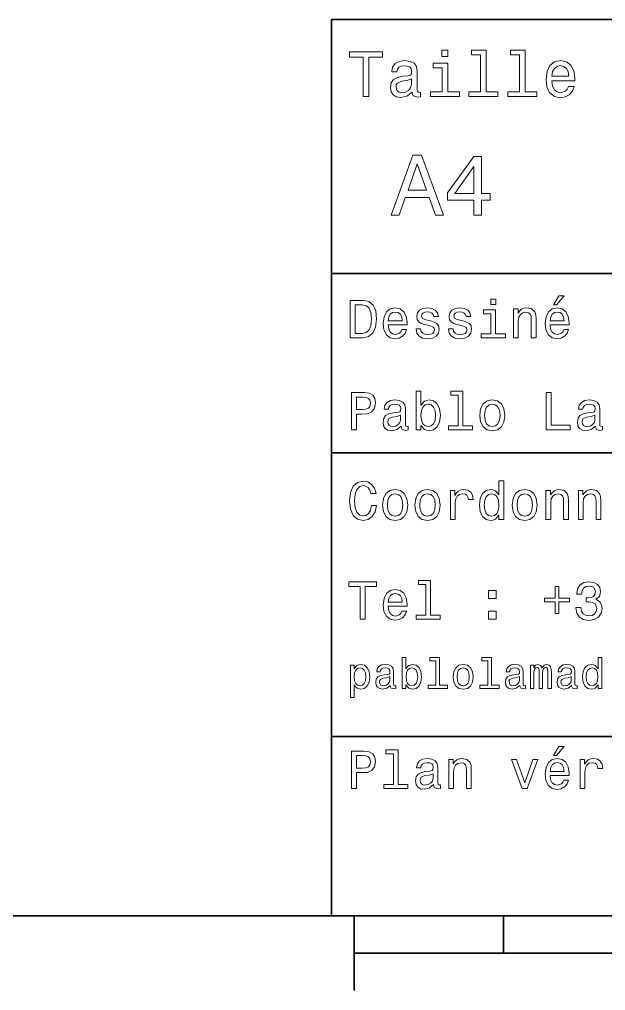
# Model space of a CAD drawing. Extents: x 0 to 297, y 0 to 210.
# Drawn here: x 76.1 to 115.3, y 5 to 70 of the extents above; entities that cross this region are included whole.
import ezdxf

# ---------------------------------------------------------------- set-up
doc = ezdxf.new("R2010")
doc.units = 0

msp = doc.modelspace()

# ---------------------------------------------------------------- linework, layer by layer
at = {"color": 7, "lineweight": 35}
for p, q in [((97, 10), (97, 70)), ((97, 70), (287, 70)), ((97, 53), (162, 53)), ((97, 41), (162, 41)), ((97, 22), (162, 22)), ((10, 10), (287, 10)), ((97, 10), (287, 10)), ((98.5, 10), (98.5, 5)), ((108.5, 10), (108.5, 7.5)), ((98.5, 7.5), (198.5, 7.5))]:
    msp.add_line(p, q, dxfattribs=at)
at = {"color": 7, "lineweight": 13}
for points in [[(99.102303, 64.837173), (99.5, 64.837173), (99.5, 67.47406), (100.407784, 67.47406), (100.407784, 67.837173), (98.190201, 67.837173), (98.190201, 67.47406), (99.102303, 67.47406)], [(104.786743, 67.940918), (104.384727, 67.940918), (104.384727, 67.508644), (104.786743, 67.508644)], [(106.969742, 67.621033), (106.969742, 65.157059), (106.187317, 65.157059), (106.187317, 64.837173), (108.128242, 64.837173), (108.128242, 65.157059), (107.350143, 65.157059), (107.350143, 67.940918), (106.373199, 67.940918), (106.373199, 67.621033)], [(109.572044, 67.621033), (109.572044, 65.157059), (108.789627, 65.157059), (108.789627, 64.837173), (110.730545, 64.837173), (110.730545, 65.157059), (109.952454, 65.157059), (109.952454, 67.940918), (108.975502, 67.940918), (108.975502, 67.621033)], [(102.387611, 65.139771), (102.387611, 65.126801), (102.409225, 64.979828), (102.47406, 64.876076), (102.746399, 64.793945), (102.958214, 64.828529), (102.958214, 65.122475), (102.867432, 65.109505), (102.746399, 65.165703), (102.724785, 65.338615), (102.724785, 66.540344), (102.672913, 66.84726), (102.521614, 67.0634), (102.257927, 67.193085), (101.886169, 67.240631), (101.523056, 67.188759), (101.255043, 67.041786), (101.086456, 66.812675), (101.030258, 66.510086), (101.030258, 66.484146), (101.371758, 66.484146), (101.402016, 66.665703), (101.497116, 66.795387), (101.65274, 66.873199), (101.873199, 66.903458), (102.085014, 66.881844), (102.236313, 66.817001), (102.327087, 66.704605), (102.357346, 66.548988), (102.340057, 66.367432), (102.270897, 66.276657), (102.097984, 66.233429), (101.773773, 66.198845), (101.402016, 66.121033), (101.138329, 65.982704), (100.982712, 65.766571), (100.935158, 65.446686), (100.978386, 65.161385), (101.112389, 64.949562), (101.328529, 64.815559), (101.626801, 64.768013), (102.028816, 64.858788)], [(104.773773, 65.157059), (104.773773, 67.080688), (103.796829, 67.080688), (103.796829, 66.756485), (104.393372, 66.756485), (104.393372, 65.157059), (103.615273, 65.157059), (103.615273, 64.837173), (105.560516, 64.837173), (105.560516, 65.157059)], [(111.750717, 65.887604), (113.272339, 65.887604), (113.276657, 66.064842), (113.207497, 66.561958), (113.017288, 66.933716), (112.714699, 67.158501), (112.312683, 67.240631), (111.919312, 67.154175), (111.616714, 66.912102), (111.422188, 66.51873), (111.353027, 66), (111.41787, 65.4683), (111.612396, 65.079247), (111.91066, 64.837173), (112.299713, 64.755043), (112.636887, 64.811234), (112.913544, 64.958214), (113.116714, 65.191643), (113.233429, 65.502876), (112.857346, 65.502876), (112.779541, 65.329971), (112.667145, 65.200287), (112.34726, 65.096542), (112.100868, 65.144089), (111.914986, 65.295387), (111.793945, 65.541786), (111.750717, 65.874634)], [(111.750717, 66.207489), (111.798271, 66.50576), (111.914986, 66.726219), (112.092216, 66.860229), (112.325653, 66.907776), (112.554756, 66.860229), (112.731987, 66.726219), (112.840057, 66.50576), (112.878967, 66.207489)], [(102.344383, 65.649857), (102.292511, 65.425072), (102.154182, 65.252159), (101.946686, 65.139771), (101.691643, 65.100861), (101.527374, 65.122475), (101.41066, 65.191643), (101.337173, 65.312675), (101.315559, 65.481262), (101.332855, 65.632561), (101.402016, 65.740631), (101.678673, 65.861671), (102.028816, 65.913544), (102.344383, 66.017288)], [(100.982712, 56.9049), (101.51297, 56.9049), (101.933716, 58.080692), (103.530258, 58.080692), (103.951012, 56.9049), (104.492798, 56.9049), (103.028816, 60.910664), (102.440926, 60.910664)], [(106.521614, 56.9049), (107.040344, 56.9049), (107.040344, 57.896255), (107.610954, 57.896255), (107.610954, 58.357349), (107.040344, 58.357349), (107.040344, 60.818443), (106.515854, 60.818443), (104.763687, 58.403458), (104.763687, 57.896255), (106.521614, 57.896255)], [(102.118156, 58.570606), (102.734871, 60.334293), (103.351585, 58.570606)], [(105.247841, 58.357349), (106.521614, 60.149857), (106.521614, 58.357349)], [(111.84726, 50.88797), (112.059799, 50.88797), (112.560516, 51.500362), (112.207489, 51.500362)], [(99.080688, 51.190563), (98.248558, 51.190563), (98.248558, 48.690563), (99.080688, 48.690563), (99.473343, 48.769814), (99.765129, 49.011169), (99.945244, 49.40382), (100.010086, 49.940563), (99.952446, 50.488113), (99.880402, 50.70425), (99.779541, 50.877163), (99.487755, 51.111313), (99.296829, 51.168949)], [(99.055473, 50.891571), (99.329254, 50.837536), (99.516571, 50.671829), (99.628242, 50.376442), (99.664268, 49.940563), (99.624641, 49.519093), (99.51297, 49.223705), (99.322044, 49.047192), (99.055473, 48.989555), (98.583572, 48.989555), (98.583572, 50.891571)], [(107.992798, 51.27702), (107.657784, 51.27702), (107.657784, 50.916786), (107.992798, 50.916786)], [(100.784584, 49.565922), (102.052597, 49.565922), (102.056198, 49.713619), (101.998558, 50.127884), (101.840057, 50.437683), (101.587898, 50.625), (101.252884, 50.693443), (100.925072, 50.621399), (100.672913, 50.41967), (100.510803, 50.091862), (100.453171, 49.659584), (100.507202, 49.216499), (100.669312, 48.892292), (100.91787, 48.690563), (101.242073, 48.62212), (101.523056, 48.668949), (101.753601, 48.791428), (101.922913, 48.98595), (102.020172, 49.245319), (101.706772, 49.245319), (101.64193, 49.101227), (101.548271, 48.993156), (101.2817, 48.9067), (101.07637, 48.946327), (100.921471, 49.072407), (100.820602, 49.27774), (100.784584, 49.555115)], [(100.784584, 49.832493), (100.824211, 50.081055), (100.921471, 50.264771), (101.069168, 50.376442), (101.263687, 50.416069), (101.454613, 50.376442), (101.602303, 50.264771), (101.69236, 50.081055), (101.724785, 49.832493)], [(103.623199, 49.818085), (103.317001, 49.890129), (103.090057, 49.972984), (103.014412, 50.142292), (103.036026, 50.261169), (103.111671, 50.347622), (103.234146, 50.401657), (103.41066, 50.423271), (103.579971, 50.401657), (103.713257, 50.336815), (103.799713, 50.239555), (103.835732, 50.109871), (104.145531, 50.109871), (104.145531, 50.117077), (104.091499, 50.351227), (103.943802, 50.534943), (103.713257, 50.650219), (103.41066, 50.693443), (103.104469, 50.650219), (102.881126, 50.531342), (102.740631, 50.354828), (102.697403, 50.131485), (102.729828, 49.915348), (102.830688, 49.76405), (102.996399, 49.655983), (103.237755, 49.580334), (103.590775, 49.493877), (103.806915, 49.40382), (103.864555, 49.331772), (103.886169, 49.223705), (103.853745, 49.09042), (103.767288, 48.989555), (103.626801, 48.924713), (103.439484, 48.903099), (103.241356, 48.924713), (103.09726, 49.000362), (103, 49.122841), (102.960373, 49.292149), (102.654175, 49.292149), (102.704613, 49.003963), (102.852303, 48.795029), (103.086456, 48.668949), (103.41066, 48.62212), (103.749283, 48.668949), (103.997841, 48.795029), (104.149139, 48.996758), (104.203171, 49.259727), (104.163544, 49.486671), (104.051872, 49.641571), (103.868156, 49.742435)], [(105.791786, 49.818085), (105.485588, 49.890129), (105.258644, 49.972984), (105.182999, 50.142292), (105.204613, 50.261169), (105.280258, 50.347622), (105.40274, 50.401657), (105.579254, 50.423271), (105.748558, 50.401657), (105.881844, 50.336815), (105.9683, 50.239555), (106.004326, 50.109871), (106.314117, 50.109871), (106.314117, 50.117077), (106.260086, 50.351227), (106.112396, 50.534943), (105.881844, 50.650219), (105.579254, 50.693443), (105.273056, 50.650219), (105.049713, 50.531342), (104.909225, 50.354828), (104.865997, 50.131485), (104.898415, 49.915348), (104.999283, 49.76405), (105.164986, 49.655983), (105.406342, 49.580334), (105.759369, 49.493877), (105.975502, 49.40382), (106.033142, 49.331772), (106.054756, 49.223705), (106.022339, 49.09042), (105.935883, 48.989555), (105.795387, 48.924713), (105.60807, 48.903099), (105.409943, 48.924713), (105.265854, 49.000362), (105.168587, 49.122841), (105.12896, 49.292149), (104.822769, 49.292149), (104.873199, 49.003963), (105.020897, 48.795029), (105.255043, 48.668949), (105.579254, 48.62212), (105.91787, 48.668949), (106.166428, 48.795029), (106.317726, 48.996758), (106.371758, 49.259727), (106.33213, 49.486671), (106.220459, 49.641571), (106.036743, 49.742435)], [(107.981987, 48.957134), (107.981987, 50.560158), (107.16787, 50.560158), (107.16787, 50.289986), (107.664986, 50.289986), (107.664986, 48.957134), (107.016571, 48.957134), (107.016571, 48.690563), (108.637611, 48.690563), (108.637611, 48.957134)], [(109.181557, 48.690563), (109.498558, 48.690563), (109.498558, 49.807278), (109.530983, 50.063042), (109.635445, 50.250362), (109.797546, 50.365635), (110.013687, 50.408863), (110.1866, 50.372841), (110.29467, 50.275578), (110.348701, 50.113472), (110.366714, 49.897335), (110.366714, 48.690563), (110.683716, 48.690563), (110.683716, 49.962177), (110.669312, 50.217941), (110.604469, 50.430477), (110.39193, 50.625), (110.060516, 50.693443), (109.876801, 50.668228), (109.721901, 50.599785), (109.588615, 50.484512), (109.484146, 50.329613), (109.484146, 50.625), (109.181557, 50.625)], [(111.627518, 49.565922), (112.895531, 49.565922), (112.899139, 49.713619), (112.841499, 50.127884), (112.682999, 50.437683), (112.430832, 50.625), (112.095825, 50.693443), (111.768013, 50.621399), (111.515854, 50.41967), (111.353745, 50.091862), (111.296112, 49.659584), (111.350143, 49.216499), (111.512245, 48.892292), (111.760803, 48.690563), (112.085014, 48.62212), (112.365997, 48.668949), (112.596542, 48.791428), (112.765854, 48.98595), (112.863113, 49.245319), (112.549713, 49.245319), (112.484871, 49.101227), (112.391212, 48.993156), (112.124641, 48.9067), (111.919312, 48.946327), (111.764412, 49.072407), (111.663544, 49.27774), (111.627518, 49.555115)], [(111.627518, 49.832493), (111.667145, 50.081055), (111.764412, 50.264771), (111.912102, 50.376442), (112.106628, 50.416069), (112.297546, 50.376442), (112.445244, 50.264771), (112.535301, 50.081055), (112.567726, 49.832493)], [(98.324211, 42.530979), (98.655617, 42.530979), (98.655617, 43.586456), (99.023056, 43.586456), (99.394089, 43.604465), (99.689484, 43.730545), (99.880402, 43.975502), (99.945244, 44.310516), (99.894814, 44.620316), (99.750717, 44.84726), (99.51297, 44.98415), (99.188759, 45.030979), (98.324211, 45.030979)], [(102.974785, 42.829971), (103.208931, 42.552593), (103.529541, 42.462536), (103.83213, 42.530979), (104.073486, 42.736309), (104.224785, 43.064121), (104.282417, 43.5), (104.224785, 43.935879), (104.069885, 44.260086), (103.83213, 44.461815), (103.529541, 44.533859), (103.21254, 44.440201), (103.082855, 44.324928), (102.974785, 44.170029), (102.974785, 45.117435), (102.657784, 45.117435), (102.657784, 42.530979), (102.974785, 42.530979)], [(105.474785, 44.850864), (105.474785, 42.79755), (104.822769, 42.79755), (104.822769, 42.530979), (106.440201, 42.530979), (106.440201, 42.79755), (105.791786, 42.79755), (105.791786, 45.117435), (104.977669, 45.117435), (104.977669, 44.850864)], [(111.364555, 42.530979), (112.971184, 42.530979), (112.971184, 42.833572), (111.695969, 42.833572), (111.695969, 45.030979), (111.364555, 45.030979)], [(99.098701, 44.724785), (99.314842, 44.703171), (99.473343, 44.634727), (99.567001, 44.508644), (99.599426, 44.310516), (99.5634, 44.101585), (99.466141, 43.975502), (99.30043, 43.910664), (99.073486, 43.892651), (98.655617, 43.892651), (98.655617, 44.724785)], [(101.656342, 42.783142), (101.656342, 42.772335), (101.674355, 42.649857), (101.728386, 42.5634), (101.95533, 42.494957), (102.131844, 42.523773), (102.131844, 42.76873), (102.056198, 42.757923), (101.95533, 42.804756), (101.937317, 42.948845), (101.937317, 43.950287), (101.894089, 44.206051), (101.768013, 44.386166), (101.548271, 44.494236), (101.238472, 44.533859), (100.935883, 44.490635), (100.71254, 44.368156), (100.572044, 44.177231), (100.525215, 43.925072), (100.525215, 43.903458), (100.809799, 43.903458), (100.835014, 44.054756), (100.914268, 44.162823), (101.043945, 44.227665), (101.227669, 44.25288), (101.404175, 44.234871), (101.530258, 44.180836), (101.605911, 44.087173), (101.631126, 43.957493), (101.616714, 43.806194), (101.559074, 43.730545), (101.414986, 43.694523), (101.144814, 43.665707), (100.835014, 43.600864), (100.615273, 43.485592), (100.485588, 43.305473), (100.445969, 43.038906), (100.481987, 42.801151), (100.593658, 42.624638), (100.773773, 42.512966), (101.022331, 42.473343), (101.357346, 42.548992)], [(103.958214, 43.5), (103.922188, 43.175793), (103.824928, 42.938038), (103.670029, 42.793949), (103.475502, 42.747116), (103.26297, 42.793949), (103.10807, 42.938038), (103.010803, 43.172188), (102.978386, 43.5), (103.010803, 43.824207), (103.10807, 44.058357), (103.26297, 44.198845), (103.475502, 44.249279), (103.670029, 44.198845), (103.824928, 44.054756), (103.922188, 43.820606)], [(106.919312, 43.496399), (106.976944, 43.056915), (107.142654, 42.732708), (107.405617, 42.530979), (107.758644, 42.462536), (108.10807, 42.530979), (108.37104, 42.729107), (108.536743, 43.053314), (108.597984, 43.496399), (108.536743, 43.935879), (108.37104, 44.263687), (108.10807, 44.461815), (107.758644, 44.533859), (107.405617, 44.461815), (107.142654, 44.260086), (106.976944, 43.935879)], [(107.243515, 43.5), (107.27594, 43.824207), (107.376801, 44.058357), (107.538902, 44.20245), (107.758644, 44.25288), (107.974785, 44.20245), (108.136887, 44.061958), (108.237755, 43.824207), (108.273773, 43.5), (108.237755, 43.172188), (108.136887, 42.934437), (107.974785, 42.790344), (107.758644, 42.743515), (107.538902, 42.790344), (107.376801, 42.934437), (107.27594, 43.172188)], [(114.66787, 42.783142), (114.66787, 42.772335), (114.685883, 42.649857), (114.739914, 42.5634), (114.966858, 42.494957), (115.143372, 42.523773), (115.143372, 42.76873), (115.067719, 42.757923), (114.966858, 42.804756), (114.948845, 42.948845), (114.948845, 43.950287), (114.905617, 44.206051), (114.779541, 44.386166), (114.559799, 44.494236), (114.25, 44.533859), (113.947403, 44.490635), (113.72406, 44.368156), (113.583572, 44.177231), (113.536743, 43.925072), (113.536743, 43.903458), (113.821327, 43.903458), (113.846542, 44.054756), (113.925789, 44.162823), (114.055473, 44.227665), (114.239197, 44.25288), (114.415703, 44.234871), (114.541786, 44.180836), (114.617432, 44.087173), (114.642654, 43.957493), (114.628242, 43.806194), (114.570602, 43.730545), (114.426514, 43.694523), (114.156342, 43.665707), (113.846542, 43.600864), (113.626801, 43.485592), (113.497116, 43.305473), (113.457489, 43.038906), (113.493515, 42.801151), (113.605186, 42.624638), (113.785301, 42.512966), (114.033859, 42.473343), (114.368874, 42.548992)], [(101.620316, 43.208214), (101.577087, 43.020893), (101.461815, 42.876801), (101.288902, 42.783142), (101.07637, 42.750721), (100.939484, 42.76873), (100.842216, 42.826366), (100.780983, 42.927231), (100.76297, 43.067722), (100.777374, 43.193802), (100.835014, 43.283859), (101.065559, 43.384727), (101.357346, 43.427952), (101.620316, 43.514408)], [(114.631844, 43.208214), (114.588615, 43.020893), (114.473343, 42.876801), (114.30043, 42.783142), (114.087898, 42.750721), (113.951004, 42.76873), (113.853745, 42.826366), (113.792511, 42.927231), (113.774498, 43.067722), (113.788902, 43.193802), (113.846542, 43.283859), (114.077087, 43.384727), (114.368874, 43.427952), (114.631844, 43.514408)], [(99.66787, 37.460373), (99.595818, 37.15778), (99.476944, 36.941643), (99.311241, 36.808357), (99.116714, 36.765129), (98.882568, 36.829971), (98.698845, 37.024494), (98.57637, 37.341499), (98.536743, 37.780979), (98.57637, 38.216858), (98.695244, 38.537464), (98.87896, 38.731987), (99.116714, 38.80043), (99.289627, 38.764408), (99.437317, 38.663544), (99.552597, 38.501442), (99.631844, 38.278099), (99.97406, 38.278099), (99.865997, 38.620316), (99.678673, 38.879681), (99.422913, 39.041786), (99.116714, 39.099422), (98.734871, 39.009365), (98.443085, 38.757202), (98.25576, 38.342937), (98.190926, 37.780979), (98.25576, 37.219021), (98.443085, 36.804756), (98.734871, 36.548992), (99.116714, 36.462536), (99.451729, 36.530979), (99.721901, 36.721901), (99.912827, 37.035301), (100.013687, 37.460373)], [(108.201729, 36.829971), (108.201729, 36.530979), (108.51873, 36.530979), (108.51873, 39.117435), (108.20533, 39.117435), (108.20533, 38.170029), (107.963974, 38.443802), (107.816284, 38.508644), (107.646973, 38.533859), (107.340775, 38.461815), (107.103027, 38.260086), (106.948128, 37.935879), (106.894089, 37.5), (106.948128, 37.064121), (107.103027, 36.736309), (107.340775, 36.530979), (107.646973, 36.462536), (107.816284, 36.487751), (107.967575, 36.552593)], [(100.413544, 37.496399), (100.471184, 37.056915), (100.636887, 36.732708), (100.899857, 36.530979), (101.252884, 36.462536), (101.602303, 36.530979), (101.865273, 36.729107), (102.030983, 37.053314), (102.092216, 37.496399), (102.030983, 37.935879), (101.865273, 38.263687), (101.602303, 38.461815), (101.252884, 38.533859), (100.899857, 38.461815), (100.636887, 38.260086), (100.471184, 37.935879)], [(102.58213, 37.496399), (102.639771, 37.056915), (102.805473, 36.732708), (103.068443, 36.530979), (103.421471, 36.462536), (103.770897, 36.530979), (104.033859, 36.729107), (104.19957, 37.053314), (104.260803, 37.496399), (104.19957, 37.935879), (104.033859, 38.263687), (103.770897, 38.461815), (103.421471, 38.533859), (103.068443, 38.461815), (102.805473, 38.260086), (102.639771, 37.935879)], [(104.963257, 36.530979), (105.280258, 36.530979), (105.280258, 37.636887), (105.312683, 37.903458), (105.409943, 38.094379), (105.568443, 38.209652), (105.780983, 38.249279), (105.939484, 38.224064), (106.058357, 38.152016), (106.130402, 38.029537), (106.155617, 37.863831), (106.476227, 37.863831), (106.432999, 38.155621), (106.314117, 38.364552), (106.115997, 38.490635), (105.845825, 38.533859), (105.662102, 38.505043), (105.503601, 38.432995), (105.363113, 38.310516), (105.251442, 38.144814), (105.251442, 38.465416), (104.963257, 38.465416)], [(109.087898, 37.496399), (109.145531, 37.056915), (109.311241, 36.732708), (109.574203, 36.530979), (109.927231, 36.462536), (110.276657, 36.530979), (110.539627, 36.729107), (110.70533, 37.053314), (110.766571, 37.496399), (110.70533, 37.935879), (110.539627, 38.263687), (110.276657, 38.461815), (109.927231, 38.533859), (109.574203, 38.461815), (109.311241, 38.260086), (109.145531, 37.935879)], [(111.350143, 36.530979), (111.667145, 36.530979), (111.667145, 37.647694), (111.69957, 37.903458), (111.804031, 38.090778), (111.966141, 38.206051), (112.182274, 38.249279), (112.355186, 38.213257), (112.463257, 38.115993), (112.517288, 37.953888), (112.535301, 37.737751), (112.535301, 36.530979), (112.852303, 36.530979), (112.852303, 37.802593), (112.837898, 38.058357), (112.773056, 38.270893), (112.560516, 38.465416), (112.229103, 38.533859), (112.045387, 38.508644), (111.890488, 38.440201), (111.757202, 38.324928), (111.65274, 38.170029), (111.65274, 38.465416), (111.350143, 38.465416)], [(113.51873, 36.530979), (113.835732, 36.530979), (113.835732, 37.647694), (113.868156, 37.903458), (113.972626, 38.090778), (114.134727, 38.206051), (114.350861, 38.249279), (114.523773, 38.213257), (114.631844, 38.115993), (114.685883, 37.953888), (114.703888, 37.737751), (114.703888, 36.530979), (115.020889, 36.530979), (115.020889, 37.802593), (115.006485, 38.058357), (114.941643, 38.270893), (114.729111, 38.465416), (114.39769, 38.533859), (114.213974, 38.508644), (114.059082, 38.440201), (113.925789, 38.324928), (113.821327, 38.170029), (113.821327, 38.465416), (113.51873, 38.465416)], [(100.737755, 37.5), (100.770172, 37.824207), (100.87104, 38.058357), (101.033142, 38.20245), (101.252884, 38.25288), (101.469017, 38.20245), (101.631126, 38.061958), (101.731987, 37.824207), (101.768013, 37.5), (101.731987, 37.172188), (101.631126, 36.934437), (101.469017, 36.790344), (101.252884, 36.743515), (101.033142, 36.790344), (100.87104, 36.934437), (100.770172, 37.172188)], [(102.906342, 37.5), (102.938759, 37.824207), (103.039627, 38.058357), (103.201729, 38.20245), (103.421471, 38.25288), (103.637611, 38.20245), (103.799713, 38.061958), (103.900574, 37.824207), (103.9366, 37.5), (103.900574, 37.172188), (103.799713, 36.934437), (103.637611, 36.790344), (103.421471, 36.743515), (103.201729, 36.790344), (103.039627, 36.934437), (102.938759, 37.172188)], [(107.701012, 38.249279), (107.909943, 38.198845), (108.068443, 38.058357), (108.162102, 37.824207), (108.198128, 37.5), (108.162102, 37.172188), (108.068443, 36.938038), (107.909943, 36.793949), (107.701012, 36.747116), (107.502884, 36.793949), (107.351585, 36.938038), (107.250717, 37.175793), (107.2183, 37.5), (107.250717, 37.820606), (107.351585, 38.054756), (107.502884, 38.198845)], [(109.412102, 37.5), (109.444527, 37.824207), (109.545387, 38.058357), (109.707489, 38.20245), (109.927231, 38.25288), (110.143372, 38.20245), (110.305473, 38.061958), (110.406342, 37.824207), (110.44236, 37.5), (110.406342, 37.172188), (110.305473, 36.934437), (110.143372, 36.790344), (109.927231, 36.743515), (109.707489, 36.790344), (109.545387, 36.934437), (109.444527, 37.172188)], [(98.918587, 29.850143), (99.25, 29.850143), (99.25, 32.04755), (100.006485, 32.04755), (100.006485, 32.350143), (98.158501, 32.350143), (98.158501, 32.04755), (98.918587, 32.04755)], [(100.784584, 30.725504), (102.052597, 30.725504), (102.056198, 30.873198), (101.998558, 31.287464), (101.840057, 31.597261), (101.587898, 31.784582), (101.252884, 31.853025), (100.925072, 31.780979), (100.672913, 31.57925), (100.510803, 31.25144), (100.453171, 30.819164), (100.507202, 30.37608), (100.669312, 30.051872), (100.91787, 29.850143), (101.242073, 29.7817), (101.523056, 29.828529), (101.753601, 29.951008), (101.922913, 30.145533), (102.020172, 30.404898), (101.706772, 30.404898), (101.64193, 30.260807), (101.548271, 30.152737), (101.2817, 30.066282), (101.07637, 30.105907), (100.921471, 30.231987), (100.820602, 30.437319), (100.784584, 30.714697)], [(103.306198, 32.170029), (103.306198, 30.116714), (102.654175, 30.116714), (102.654175, 29.850143), (104.271614, 29.850143), (104.271614, 30.116714), (103.623199, 30.116714), (103.623199, 32.4366), (102.809074, 32.4366), (102.809074, 32.170029)], [(111.969742, 32.040344), (111.969742, 31.258644), (111.256485, 31.258644), (111.256485, 31.010086), (111.969742, 31.010086), (111.969742, 30.228386), (112.221901, 30.228386), (112.221901, 31.010086), (112.931557, 31.010086), (112.931557, 31.258644), (112.221901, 31.258644), (112.221901, 32.040344)], [(113.356628, 30.635447), (113.356628, 30.610229), (113.414261, 30.264408), (113.583572, 30.005043), (113.850143, 29.839336), (114.203171, 29.778097), (114.577805, 29.839336), (114.858788, 29.997837), (115.038902, 30.25), (115.103745, 30.574207), (115.074928, 30.786743), (114.995674, 30.959654), (114.865997, 31.092939), (114.693085, 31.190201), (114.927231, 31.384726), (115.010086, 31.694523), (114.956055, 31.975504), (114.801147, 32.188038), (114.548988, 32.321323), (114.203171, 32.368156), (113.87896, 32.310516), (113.630402, 32.152016), (113.4683, 31.899855), (113.414261, 31.56484), (113.414261, 31.539625), (113.734871, 31.539625), (113.763687, 31.770172), (113.857346, 31.935879), (114.008644, 32.036743), (114.221184, 32.072765), (114.408501, 32.043949), (114.545387, 31.9683), (114.628242, 31.845821), (114.66066, 31.680115), (114.628242, 31.503601), (114.541786, 31.384726), (114.390488, 31.312679), (114.185158, 31.291065), (114.04467, 31.294668), (114.04467, 31.010086), (114.221184, 31.01729), (114.448128, 30.984869), (114.617432, 30.898415), (114.7183, 30.757925), (114.754318, 30.574207), (114.714699, 30.365273), (114.610229, 30.210375), (114.444527, 30.113111), (114.224785, 30.08069), (113.997841, 30.116714), (113.83213, 30.224783), (113.727661, 30.397694), (113.688042, 30.635447)], [(100.784584, 30.992075), (100.824211, 31.240633), (100.921471, 31.424351), (101.069168, 31.536022), (101.263687, 31.575647), (101.454613, 31.536022), (101.602303, 31.424351), (101.69236, 31.240633), (101.724785, 30.992075)], [(107.510086, 31.247837), (108.007202, 31.247837), (108.007202, 31.784582), (107.510086, 31.784582)], [(107.510086, 29.850143), (108.007202, 29.850143), (108.007202, 30.386887), (107.510086, 30.386887)], [(98.510086, 26.533142), (98.510086, 26.772335), (98.256485, 26.772335), (98.256485, 24.62536), (98.510086, 24.62536), (98.510086, 25.461096), (98.599426, 25.325649), (98.700287, 25.236313), (98.953888, 25.170031), (99.195969, 25.224785), (99.386169, 25.38905), (99.510086, 25.648417), (99.556198, 26), (99.510086, 26.348703), (99.386169, 26.60807), (99.195969, 26.769453), (98.953888, 26.827091), (98.815559, 26.809799), (98.697403, 26.755045), (98.596542, 26.662825)], [(100.925072, 25.426514), (100.925072, 25.417868), (100.939484, 25.319885), (100.982712, 25.250721), (101.164268, 25.195967), (101.305473, 25.219021), (101.305473, 25.414986), (101.244957, 25.406342), (101.164268, 25.443806), (101.149857, 25.559078), (101.149857, 26.360231), (101.115273, 26.564842), (101.014412, 26.708935), (100.838615, 26.795389), (100.590775, 26.827091), (100.348701, 26.792507), (100.170029, 26.694525), (100.05764, 26.541788), (100.020172, 26.340059), (100.020172, 26.322767), (100.247841, 26.322767), (100.268013, 26.443806), (100.331413, 26.53026), (100.435158, 26.582134), (100.58213, 26.602306), (100.723343, 26.587896), (100.824203, 26.54467), (100.884727, 26.469742), (100.9049, 26.365995), (100.893372, 26.244957), (100.84726, 26.184439), (100.731987, 26.155621), (100.515854, 26.132566), (100.268013, 26.080692), (100.092216, 25.988474), (99.988472, 25.844381), (99.956772, 25.631124), (99.985588, 25.440924), (100.074928, 25.299713), (100.219017, 25.210375), (100.41787, 25.178675), (100.685883, 25.239195)], [(101.979828, 25.463978), (102.167145, 25.242075), (102.42363, 25.170031), (102.665703, 25.224785), (102.858788, 25.38905), (102.979828, 25.651299), (103.02594, 26), (102.979828, 26.348703), (102.855911, 26.60807), (102.665703, 26.769453), (102.42363, 26.827091), (102.170029, 26.752163), (102.066284, 26.659943), (101.979828, 26.536024), (101.979828, 27.293949), (101.726227, 27.293949), (101.726227, 25.224785), (101.979828, 25.224785)], [(103.979828, 27.080692), (103.979828, 25.438042), (103.458214, 25.438042), (103.458214, 25.224785), (104.752159, 25.224785), (104.752159, 25.438042), (104.233429, 25.438042), (104.233429, 27.293949), (103.58213, 27.293949), (103.58213, 27.080692)], [(105.135445, 25.99712), (105.181557, 25.645535), (105.314117, 25.386168), (105.524498, 25.224785), (105.806915, 25.170031), (106.086456, 25.224785), (106.296829, 25.383286), (106.429398, 25.642653), (106.478386, 25.99712), (106.429398, 26.348703), (106.296829, 26.610952), (106.086456, 26.769453), (105.806915, 26.827091), (105.524498, 26.769453), (105.314117, 26.60807), (105.181557, 26.348703)], [(107.44957, 27.080692), (107.44957, 25.438042), (106.927956, 25.438042), (106.927956, 25.224785), (108.221901, 25.224785), (108.221901, 25.438042), (107.703171, 25.438042), (107.703171, 27.293949), (107.051872, 27.293949), (107.051872, 27.080692)], [(109.599426, 25.426514), (109.599426, 25.417868), (109.613831, 25.319885), (109.657059, 25.250721), (109.838615, 25.195967), (109.979828, 25.219021), (109.979828, 25.414986), (109.919312, 25.406342), (109.838615, 25.443806), (109.824203, 25.559078), (109.824203, 26.360231), (109.789627, 26.564842), (109.688759, 26.708935), (109.51297, 26.795389), (109.265129, 26.827091), (109.023056, 26.792507), (108.844383, 26.694525), (108.731987, 26.541788), (108.694527, 26.340059), (108.694527, 26.322767), (108.922188, 26.322767), (108.94236, 26.443806), (109.00576, 26.53026), (109.109512, 26.582134), (109.256485, 26.602306), (109.397697, 26.587896), (109.498558, 26.54467), (109.559074, 26.469742), (109.579254, 26.365995), (109.567726, 26.244957), (109.521614, 26.184439), (109.406342, 26.155621), (109.190201, 26.132566), (108.94236, 26.080692), (108.766571, 25.988474), (108.662827, 25.844381), (108.631126, 25.631124), (108.659943, 25.440924), (108.749283, 25.299713), (108.893372, 25.210375), (109.092216, 25.178675), (109.360229, 25.239195)], [(110.314117, 25.224785), (110.547546, 25.224785), (110.547546, 26.259367), (110.561958, 26.414986), (110.605186, 26.527378), (110.671471, 26.59366), (110.757927, 26.619598), (110.827087, 26.596542), (110.873199, 26.538906), (110.896255, 26.440924), (110.9049, 26.311241), (110.9049, 25.224785), (111.123917, 25.224785), (111.123917, 26.259367), (111.138329, 26.412106), (111.181557, 26.524496), (111.250717, 26.59366), (111.337173, 26.619598), (111.406342, 26.596542), (111.452446, 26.538906), (111.48127, 26.311241), (111.48127, 25.224785), (111.714699, 25.224785), (111.714699, 26.293949), (111.700287, 26.515852), (111.654175, 26.685881), (111.561958, 26.789627), (111.412102, 26.827091), (111.236313, 26.769453), (111.100861, 26.602306), (110.994232, 26.766571), (110.815559, 26.827091), (110.651299, 26.769453), (110.538902, 26.60807), (110.538902, 26.772335), (110.314117, 26.772335)], [(113.06916, 25.426514), (113.06916, 25.417868), (113.083572, 25.319885), (113.126801, 25.250721), (113.308357, 25.195967), (113.44957, 25.219021), (113.44957, 25.414986), (113.389046, 25.406342), (113.308357, 25.443806), (113.293945, 25.559078), (113.293945, 26.360231), (113.259369, 26.564842), (113.158501, 26.708935), (112.982712, 26.795389), (112.734871, 26.827091), (112.492798, 26.792507), (112.314117, 26.694525), (112.201729, 26.541788), (112.164261, 26.340059), (112.164261, 26.322767), (112.39193, 26.322767), (112.412102, 26.443806), (112.475502, 26.53026), (112.579247, 26.582134), (112.726227, 26.602306), (112.867432, 26.587896), (112.9683, 26.54467), (113.028816, 26.469742), (113.048988, 26.365995), (113.03746, 26.244957), (112.991356, 26.184439), (112.876083, 26.155621), (112.659943, 26.132566), (112.412102, 26.080692), (112.236313, 25.988474), (112.132561, 25.844381), (112.100861, 25.631124), (112.129684, 25.440924), (112.219017, 25.299713), (112.363113, 25.210375), (112.561958, 25.178675), (112.829971, 25.239195)], [(114.835732, 25.463978), (114.835732, 25.224785), (115.08934, 25.224785), (115.08934, 27.293949), (114.838615, 27.293949), (114.838615, 26.536024), (114.645531, 26.755045), (114.527374, 26.806917), (114.39193, 26.827091), (114.146973, 26.769453), (113.956772, 26.60807), (113.832855, 26.348703), (113.789627, 26), (113.832855, 25.651299), (113.956772, 25.38905), (114.146973, 25.224785), (114.39193, 25.170031), (114.527374, 25.190203), (114.648415, 25.242075)], [(98.91066, 25.397696), (98.740631, 25.43516), (98.616714, 25.550434), (98.538902, 25.737753), (98.51297, 26), (98.538902, 26.259367), (98.616714, 26.446688), (98.740631, 26.559078), (98.91066, 26.599424), (99.066284, 26.559078), (99.190201, 26.443806), (99.268013, 26.256485), (99.296829, 26), (99.268013, 25.740635), (99.190201, 25.550434), (99.066284, 25.43516)], [(100.896255, 25.766571), (100.861671, 25.616716), (100.769455, 25.501442), (100.631126, 25.426514), (100.461098, 25.400578), (100.351585, 25.414986), (100.273773, 25.461096), (100.224785, 25.541788), (100.210373, 25.654181), (100.221901, 25.755045), (100.268013, 25.827091), (100.452446, 25.907782), (100.685883, 25.942364), (100.896255, 26.011528)], [(102.766571, 26), (102.737755, 25.740635), (102.659943, 25.550434), (102.536026, 25.43516), (102.380402, 25.397696), (102.210373, 25.43516), (102.086456, 25.550434), (102.008644, 25.737753), (101.982712, 26), (102.008644, 26.259367), (102.086456, 26.446688), (102.210373, 26.559078), (102.380402, 26.599424), (102.536026, 26.559078), (102.659943, 26.443806), (102.737755, 26.256485)], [(105.394814, 26), (105.420746, 26.259367), (105.501442, 26.446688), (105.631126, 26.56196), (105.806915, 26.602306), (105.979828, 26.56196), (106.109512, 26.449568), (106.190201, 26.259367), (106.219017, 26), (106.190201, 25.737753), (106.109512, 25.547552), (105.979828, 25.432278), (105.806915, 25.394814), (105.631126, 25.432278), (105.501442, 25.547552), (105.420746, 25.737753)], [(109.570602, 25.766571), (109.536026, 25.616716), (109.443802, 25.501442), (109.305473, 25.426514), (109.135445, 25.400578), (109.02594, 25.414986), (108.948128, 25.461096), (108.899139, 25.541788), (108.884727, 25.654181), (108.896255, 25.755045), (108.94236, 25.827091), (109.126801, 25.907782), (109.360229, 25.942364), (109.570602, 26.011528)], [(113.040344, 25.766571), (113.00576, 25.616716), (112.913544, 25.501442), (112.775215, 25.426514), (112.605186, 25.400578), (112.495674, 25.414986), (112.41787, 25.461096), (112.368874, 25.541788), (112.354462, 25.654181), (112.365997, 25.755045), (112.412102, 25.827091), (112.596542, 25.907782), (112.829971, 25.942364), (113.040344, 26.011528)], [(114.435158, 26.599424), (114.602303, 26.559078), (114.729103, 26.446688), (114.804031, 26.259367), (114.832855, 26), (114.804031, 25.737753), (114.729103, 25.550434), (114.602303, 25.43516), (114.435158, 25.397696), (114.276657, 25.43516), (114.155617, 25.550434), (114.074928, 25.740635), (114.048988, 26), (114.074928, 26.256485), (114.155617, 26.443806), (114.276657, 26.559078)], [(98.324211, 18.530979), (98.655617, 18.530979), (98.655617, 19.586454), (99.023056, 19.586454), (99.394089, 19.604465), (99.689484, 19.730547), (99.880402, 19.975504), (99.945244, 20.310518), (99.894814, 20.620316), (99.750717, 20.847261), (99.51297, 20.98415), (99.188759, 21.030979), (98.324211, 21.030979)], [(101.137611, 20.850864), (101.137611, 18.79755), (100.485588, 18.79755), (100.485588, 18.530979), (102.103027, 18.530979), (102.103027, 18.79755), (101.454613, 18.79755), (101.454613, 21.117435), (100.640488, 21.117435), (100.640488, 20.850864)], [(111.84726, 20.728386), (112.059799, 20.728386), (112.560516, 21.340778), (112.207489, 21.340778)], [(99.098701, 20.724783), (99.314842, 20.703169), (99.473343, 20.634726), (99.567001, 20.508644), (99.599426, 20.310518), (99.5634, 20.101583), (99.466141, 19.975504), (99.30043, 19.910662), (99.073486, 19.892651), (98.655617, 19.892651), (98.655617, 20.724783)], [(103.824928, 18.78314), (103.824928, 18.772333), (103.842941, 18.649855), (103.896973, 18.5634), (104.123917, 18.494957), (104.30043, 18.523775), (104.30043, 18.768732), (104.224785, 18.757925), (104.123917, 18.804754), (104.105911, 18.948847), (104.105911, 19.950287), (104.062683, 20.206051), (103.9366, 20.386166), (103.716858, 20.494236), (103.407059, 20.533861), (103.104469, 20.490633), (102.881126, 20.368155), (102.740631, 20.177233), (102.693802, 19.925072), (102.693802, 19.903458), (102.978386, 19.903458), (103.003601, 20.054754), (103.082855, 20.162823), (103.21254, 20.227665), (103.396255, 20.252882), (103.572769, 20.234869), (103.698845, 20.180836), (103.774498, 20.087175), (103.799713, 19.957493), (103.785301, 19.806194), (103.727669, 19.730547), (103.583572, 19.694523), (103.3134, 19.665705), (103.003601, 19.600864), (102.783859, 19.48559), (102.654175, 19.305475), (102.614555, 19.038904), (102.650574, 18.801151), (102.762245, 18.62464), (102.94236, 18.512968), (103.190926, 18.473343), (103.52594, 18.54899)], [(104.844383, 18.530979), (105.161385, 18.530979), (105.161385, 19.647694), (105.193802, 19.903458), (105.298271, 20.090778), (105.460373, 20.206051), (105.676514, 20.249279), (105.849426, 20.213255), (105.957489, 20.115993), (106.011528, 19.95389), (106.029541, 19.737751), (106.029541, 18.530979), (106.346542, 18.530979), (106.346542, 19.802593), (106.33213, 20.058357), (106.267288, 20.270893), (106.054756, 20.465418), (105.723343, 20.533861), (105.539627, 20.508644), (105.384727, 20.440201), (105.251442, 20.324926), (105.146973, 20.170029), (105.146973, 20.465418), (104.844383, 20.465418)], [(109.761528, 18.530979), (110.096542, 18.530979), (110.802597, 20.465418), (110.474785, 20.465418), (109.930832, 18.905619), (109.376083, 20.465418), (109.04467, 20.465418)], [(111.627518, 19.40634), (112.895531, 19.40634), (112.899139, 19.554033), (112.841499, 19.9683), (112.682999, 20.278097), (112.430832, 20.465418), (112.095825, 20.533861), (111.768013, 20.461815), (111.515854, 20.260086), (111.353745, 19.932276), (111.296112, 19.5), (111.350143, 19.056915), (111.512245, 18.732708), (111.760803, 18.530979), (112.085014, 18.462536), (112.365997, 18.509365), (112.596542, 18.631844), (112.765854, 18.826368), (112.863113, 19.085733), (112.549713, 19.085733), (112.484871, 18.941643), (112.391212, 18.833572), (112.124641, 18.747118), (111.919312, 18.786743), (111.764412, 18.912823), (111.663544, 19.118155), (111.627518, 19.395533)], [(111.627518, 19.672911), (111.667145, 19.921469), (111.764412, 20.105186), (111.912102, 20.216858), (112.106628, 20.256483), (112.297546, 20.216858), (112.445244, 20.105186), (112.535301, 19.921469), (112.567726, 19.672911)], [(113.637604, 18.530979), (113.954613, 18.530979), (113.954613, 19.636887), (113.98703, 19.903458), (114.08429, 20.094379), (114.242798, 20.209654), (114.45533, 20.249279), (114.613831, 20.224062), (114.732712, 20.152016), (114.804756, 20.029537), (114.829971, 19.863832), (115.150574, 19.863832), (115.107346, 20.155619), (114.988472, 20.364553), (114.790344, 20.490633), (114.520172, 20.533861), (114.336456, 20.505043), (114.177956, 20.432997), (114.03746, 20.310518), (113.925789, 20.144812), (113.925789, 20.465418), (113.637604, 20.465418)], [(103.788902, 19.208212), (103.745674, 19.020893), (103.630402, 18.876801), (103.457489, 18.78314), (103.244957, 18.750719), (103.10807, 18.768732), (103.010803, 18.826368), (102.94957, 18.927233), (102.931557, 19.067722), (102.945969, 19.193804), (103.003601, 19.283861), (103.234146, 19.384726), (103.52594, 19.427954), (103.788902, 19.514408)]]:
    msp.add_lwpolyline(points, close=True, dxfattribs=at)

doc.saveas('drawing.dxf')
